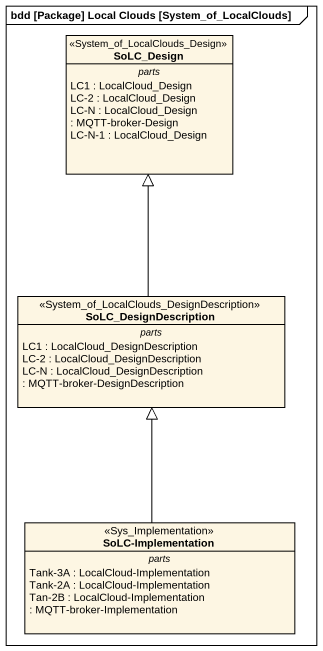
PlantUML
@startuml
mainframe bdd [Package] Local Clouds [System_of_LocalClouds]
hide circle
hide empty members
class SoLC_Design <<System_of_LocalClouds_Design>> {
  -- parts --
  LC1 : LocalCloud_Design
  LC-2 : LocalCloud_Design
  LC-N : LocalCloud_Design
  : MQTT-broker-Design
  LC-N-1 : LocalCloud_Design
}
class SoLC_DesignDescription <<System_of_LocalClouds_DesignDescription>> {
  -- parts --
  LC1 : LocalCloud_DesignDescription
  LC-2 : LocalCloud_DesignDescription
  LC-N : LocalCloud_DesignDescription
  : MQTT-broker-DesignDescription
}
class "SoLC-Implementation" as SoLC_Implementation <<Sys_Implementation>> {
  -- parts --
  Tank-3A : LocalCloud-Implementation
  Tank-2A : LocalCloud-Implementation
  Tan-2B : LocalCloud-Implementation
  : MQTT-broker-Implementation
}
SoLC_DesignDescription -up-|> SoLC_Design
SoLC_Implementation -up-|> SoLC_DesignDescription
@enduml
